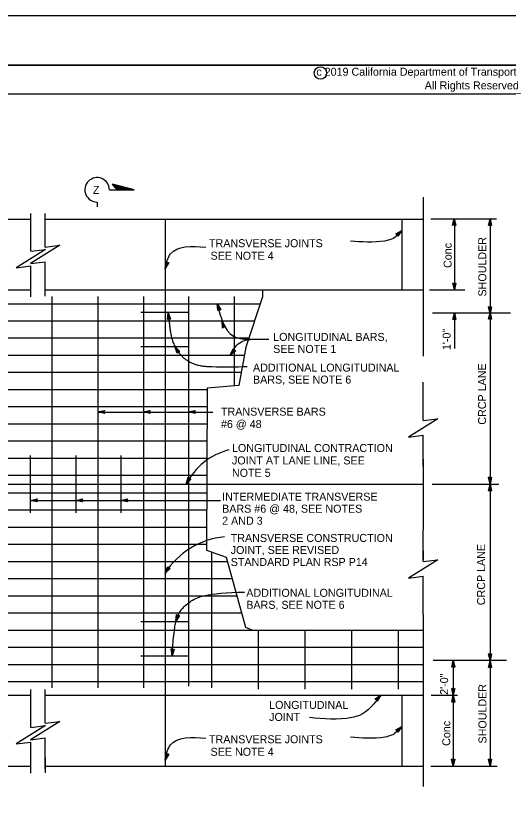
# Model space of a CAD drawing. Extents: x -893 to 867, y -474 to 712.
# Drawn here: x -432 to -2, y 16 to 712 of the extents above; entities that cross this region are included whole.
import ezdxf

# ---------------------------------------------------------------- set-up
doc = ezdxf.new("R2010")
doc.units = 0
for name, color, linetype in [('10 Sheet Format', 7, 'Continuous'), ('57 Undefined', 7, 'Continuous'), ('60 Nongeo Data', 7, 'Continuous')]:
    doc.layers.add(name, color=color, linetype=linetype)

msp = doc.modelspace()

# ---------------------------------------------------------------- linework, layer by layer
at = {"layer": '10 Sheet Format'}
for p, q in [((-863.45, 668.96), (836.55, 668.96)), ((-813.45, 643.96), (811.55, 643.96))]:
    msp.add_line(p, q, dxfattribs=at)
for points in [[(-893.45, -474.04), (866.55, -474.04), (866.55, 711.96), (-893.45, 711.96)], [(-863.45, -431.04), (836.55, -431.04), (836.55, 668.96), (-863.45, 668.96)]]:
    msp.add_lwpolyline(points, close=True, dxfattribs=at)
msp.add_circle((-166.12, 662.07), 5.42, dxfattribs=at)
at = {"layer": '60 Nongeo Data'}
for p, q in [((-328.67, 559.91), (-347.62, 564.74)), ((-343.7, 559.91), (-347.62, 564.74)), ((-330.23, 559.91), (-347.21, 564.24)), ((-350.37, 559.91), (-328.67, 559.91)), ((-331.78, 559.91), (-346.81, 563.74)), ((-333.34, 559.91), (-346.4, 563.24)), ((-334.9, 559.91), (-346, 562.74)), ((-336.46, 559.91), (-345.59, 562.24)), ((-338.02, 559.91), (-345.18, 561.74)), ((-339.58, 559.91), (-344.78, 561.24)), ((-341.13, 559.91), (-344.37, 560.74)), ((-342.69, 559.91), (-343.97, 560.24)), ((-76.44, 553.59), (-76.44, 414.39)), ((-361.09, 549.2), (-361.09, 545.17)), ((-419.04, 506.17), (-419.04, 539.31)), ((-406.37, 509.85), (-406.37, 539.31)), ((-675.62, 534.39), (-419.04, 534.39)), ((-406.37, 534.39), (-76.44, 534.39)), ((-301.81, 534.39), (-301.81, 56.03)), ((-95.02, 534.39), (-95.02, 472.39)), ((-69.81, 534.67), (-12.22, 534.67)), ((-49.34, 534.81), (-49.34, 534.81)), ((-49.09, 534.67), (-49.09, 472.38)), ((-17.92, 534.67), (-17.92, 534.67)), ((-17.92, 534.67), (-17.92, 472.35)), ((-94.98, 524.31), (-94.98, 524.31)), ((-50.68, 528.81), (-50.68, 528.81)), ((-48.01, 528.81), (-48.01, 528.81)), ((-19.26, 528.67), (-19.26, 528.67)), ((-16.59, 528.67), (-16.59, 528.67)), ((-100.4, 521.42), (-100.4, 521.42)), ((-98.66, 519.39), (-98.66, 519.39)), ((-406.37, 466.91), (-406.37, 497.05)), ((-300.93, 497.22), (-300.93, 497.22)), ((-298.43, 496.27), (-298.43, 496.27)), ((-419.04, 466.3), (-419.04, 493.37)), ((-301.82, 491.14), (-301.82, 491.14)), ((-50.42, 478.42), (-50.42, 478.42)), ((-47.75, 478.42), (-47.75, 478.42)), ((-17.92, 476.39), (-17.92, 302.71)), ((-675.62, 472.39), (-419.04, 472.39)), ((-406.4, 472.39), (-76.44, 472.39)), ((-400.55, 466.63), (-400.55, 124.41)), ((-360.55, 466.63), (-360.55, 124.41)), ((-320.55, 466.63), (-320.55, 124.41)), ((-281.36, 466.63), (-281.36, 125.91)), ((-241.36, 466.63), (-241.36, 388.43)), ((-70.81, 472.35), (-40.11, 472.35)), ((-49.09, 472.42), (-49.09, 472.42)), ((-675.62, 460.39), (-218.64, 460.39)), ((-256.21, 460.42), (-256.21, 460.42)), ((-322.86, 452.89), (-280.76, 452.89)), ((-299.09, 452.77), (-299.09, 452.77)), ((-255.6, 454.3), (-255.6, 454.3)), ((-253.07, 455.14), (-253.07, 455.14)), ((-49.09, 452.5), (-49.09, 452.5)), ((-19.26, 457.57), (-19.26, 457.57)), ((-17.92, 452.8), (-17.92, 452.8)), ((-16.59, 457.57), (-16.59, 457.57)), ((-299.75, 446.66), (-299.75, 446.66)), ((-297.1, 446.96), (-297.1, 446.96)), ((-68.19, 452.36), (-0.25, 452.36)), ((-50.43, 446.5), (-50.43, 446.5)), ((-49.09, 452.41), (-49.09, 421.17)), ((-47.76, 446.5), (-47.76, 446.5)), ((-19.26, 446.8), (-19.26, 446.8)), ((-17.93, 451.57), (-17.93, 451.57)), ((-16.59, 446.8), (-16.59, 446.8)), ((-675.62, 445.39), (-223.64, 445.39)), ((-252.01, 445.22), (-252.01, 445.22)), ((-251.5, 439.1), (-251.5, 439.1)), ((-248.95, 439.89), (-248.95, 439.89)), ((-675.62, 430.39), (-228.64, 430.39)), ((-322.86, 422.89), (-280.76, 422.89)), ((-293.18, 422.89), (-293.18, 422.89)), ((-288.88, 418.49), (-288.88, 418.49)), ((-242.21, 420.95), (-242.21, 420.95)), ((-240.12, 419.3), (-240.12, 419.3)), ((-675.62, 415.39), (-232.54, 415.39)), ((-291.15, 417.08), (-291.15, 417.08)), ((-244.89, 415.42), (-244.89, 415.42)), ((-675.62, 400.39), (-235.21, 400.39)), ((-76.44, 358.15), (-76.44, 391.74)), ((-675.62, 385.39), (-265.37, 385.39)), ((-675.62, 370.39), (-265.37, 370.39)), ((-360.6, 365.69), (-360.6, 365.69)), ((-360.55, 365.68), (-260.09, 365.68)), ((-354.6, 367.02), (-354.6, 367.02)), ((-354.6, 364.35), (-354.6, 364.35)), ((-320.82, 365.69), (-320.82, 365.69)), ((-314.82, 367.02), (-314.82, 367.02)), ((-314.82, 364.35), (-314.82, 364.35)), ((-281.48, 365.69), (-281.48, 365.69)), ((-275.48, 367.02), (-275.48, 367.02)), ((-275.48, 364.35), (-275.48, 364.35)), ((-675.62, 355.39), (-265.37, 355.39)), ((-76.44, 318.28), (-76.44, 345.35)), ((-675.62, 340.39), (-265.37, 340.39)), ((-419.65, 327.76), (-419.65, 277.65)), ((-379.65, 327.76), (-379.65, 277.65)), ((-340.55, 327.76), (-340.55, 277.65)), ((-675.62, 325.39), (-265.37, 325.39)), ((-76.44, 324.36), (-76.44, 262.61)), ((-675.62, 310.39), (-265.37, 310.39)), ((-281.72, 308.63), (-281.72, 308.63)), ((-279.37, 307.36), (-279.37, 307.36)), ((-19.26, 308.68), (-19.26, 308.68)), ((-16.59, 308.68), (-16.59, 308.68)), ((-675.62, 302.71), (-76.44, 302.71)), ((-283.41, 302.72), (-283.41, 302.72)), ((-68.59, 302.71), (-10.36, 302.71)), ((-17.93, 302.68), (-17.93, 302.68)), ((-17.92, 302.71), (-17.92, 137.84)), ((-17.92, 302.68), (-17.92, 302.68)), ((-675.62, 295.03), (-265.92, 295.03)), ((-19.26, 296.68), (-19.26, 296.68)), ((-16.59, 296.68), (-16.59, 296.68)), ((-419.65, 288.42), (-253.33, 288.42)), ((-419.42, 288.4), (-419.42, 288.4)), ((-413.42, 289.73), (-413.42, 289.73)), ((-413.42, 287.06), (-413.42, 287.06)), ((-379.84, 288.4), (-379.84, 288.4)), ((-373.84, 289.73), (-373.84, 289.73)), ((-373.84, 287.06), (-373.84, 287.06)), ((-340.68, 288.4), (-340.68, 288.4)), ((-334.68, 289.73), (-334.68, 289.73)), ((-334.68, 287.06), (-334.68, 287.06)), ((-675.62, 280.03), (-265.92, 280.03)), ((-675.62, 265.03), (-265.92, 265.03)), ((-76.44, 234.93), (-76.44, 262.5)), ((-675.62, 250.03), (-265.92, 250.03)), ((-76.44, 244.36), (-76.44, 236.85)), ((-261.36, 243.37), (-261.36, 124.41)), ((-248.53, 238.8), (-231.55, 177.46)), ((-675.62, 235.03), (-247.48, 235.03)), ((-299.59, 230.41), (-299.59, 230.41)), ((-301.76, 224.66), (-301.76, 224.66)), ((-297.35, 228.95), (-297.35, 228.95)), ((-675.62, 220.03), (-243.33, 220.03)), ((-76.44, 188.73), (-76.44, 222.13)), ((-675.62, 205.03), (-239.18, 205.03)), ((-675.62, 190.03), (-235.03, 190.03)), ((-76.44, 188.63), (-76.44, 38.38)), ((-322.86, 182.53), (-280.76, 182.53)), ((-675.62, 175.03), (-225.76, 175.03)), ((-231.55, 177.46), (-225.37, 174.86)), ((-225.37, 174.86), (-76.44, 174.86)), ((-220.55, 174.86), (-220.55, 123.41)), ((-179.75, 174.86), (-179.75, 123.41)), ((-138.95, 174.86), (-138.95, 123.41)), ((-98.15, 174.86), (-98.15, 123.41)), ((-675.62, 160.03), (-76.44, 160.03)), ((-19.26, 154.29), (-19.26, 154.29)), ((-16.59, 154.29), (-16.59, 154.29)), ((-322.86, 152.53), (-280.76, 152.53)), ((-67.67, 148.62), (-3.48, 148.62)), ((-50.14, 148.62), (-50.14, 56.03)), ((-50.12, 148.66), (-50.12, 148.66)), ((-17.93, 148.29), (-17.93, 148.29)), ((-17.92, 148.25), (-17.92, 148.25)), ((-675.62, 145.03), (-76.44, 145.03)), ((-51.46, 142.66), (-51.46, 142.66)), ((-48.79, 142.66), (-48.79, 142.66)), ((-19.26, 142.25), (-19.26, 142.25)), ((-16.59, 142.25), (-16.59, 142.25)), ((-17.92, 137.84), (-17.92, 56.03)), ((-675.62, 130.03), (-76.44, 130.03)), ((-419.04, 89.95), (-419.04, 123.09)), ((-406.37, 93.62), (-406.37, 123.09)), ((-51.44, 124), (-51.44, 124)), ((-48.77, 124), (-48.77, 124)), ((-675.62, 118.03), (-419.04, 118.03)), ((-406.37, 118.03), (-76.44, 118.03)), ((-301.81, 112.02), (-301.81, 109.1)), ((-118.62, 114.74), (-118.62, 114.74)), ((-116.7, 112.89), (-116.7, 112.89)), ((-113.49, 118.12), (-113.49, 118.12)), ((-95.02, 118.03), (-95.02, 56.03)), ((-95.02, 112.02), (-95.02, 109.1)), ((-69.45, 118.03), (-46.3, 118.03)), ((-51.46, 112.08), (-51.46, 112.08)), ((-50.12, 118.08), (-50.12, 118.08)), ((-50.11, 118), (-50.11, 118)), ((-48.79, 112.08), (-48.79, 112.08)), ((-94.98, 90.63), (-94.98, 90.63)), ((-100.4, 87.74), (-100.4, 87.74)), ((-98.66, 85.71), (-98.66, 85.71)), ((-419.04, 50.08), (-419.04, 77.15)), ((-406.37, 53.75), (-406.37, 80.82)), ((-406.4, 63.31), (-406.4, 50.29)), ((-301.81, 68.32), (-301.81, 64.31)), ((-301.81, 68.25), (-301.78, 68.32)), ((-301.81, 68.32), (-301.81, 57.39)), ((-300.93, 67.5), (-300.93, 67.5)), ((-298.43, 66.55), (-298.43, 66.55)), ((-233.98, 65.92), (-234.18, 65.92)), ((-95.02, 68.32), (-95.02, 64.31)), ((-95.02, 68.32), (-95.02, 57.39)), ((-675.62, 56.03), (-419.04, 56.03)), ((-406.37, 56.03), (-76.37, 56.03)), ((-301.82, 61.42), (-301.82, 61.42)), ((-301.81, 59.92), (-301.81, 57.39)), ((-95.02, 59.92), (-95.02, 57.39)), ((-69.81, 56.03), (-11.88, 56.03)), ((-51.55, 62.16), (-51.55, 62.16)), ((-50.22, 56.16), (-50.22, 56.16)), ((-48.88, 62.16), (-48.88, 62.16)), ((-19.27, 62.15), (-19.27, 62.15)), ((-17.94, 56.15), (-17.94, 56.15)), ((-16.6, 62.15), (-16.6, 62.15))]:
    msp.add_line(p, q, dxfattribs=at)
for points in [[(-50.68, 528.81), (-49.34, 534.81), (-48.01, 528.81), (-48.36, 529.03), (-49.34, 533.42), (-50.33, 529.02), (-49.97, 529.24), (-49.34, 532.05), (-48.72, 529.24), (-49.07, 529.45), (-49.34, 530.67), (-49.62, 529.45), (-49.34, 529.61), (-48.01, 528.81), (-49.34, 529.61)], [(-19.26, 528.67), (-17.92, 534.67), (-16.59, 528.67), (-16.95, 528.88), (-17.92, 533.28), (-18.91, 528.88), (-18.55, 529.1), (-17.93, 531.91), (-17.3, 529.1), (-17.66, 529.31), (-17.93, 530.53), (-18.2, 529.31), (-17.92, 529.47), (-16.59, 528.67), (-17.92, 529.47)], [(-100.4, 521.42), (-94.98, 524.31), (-98.66, 519.39), (-98.73, 519.8), (-96.03, 523.4), (-100.01, 521.29), (-99.62, 521.15), (-97.08, 522.51), (-98.8, 520.21), (-98.87, 520.62), (-98.12, 521.61), (-99.23, 521.02), (-98.92, 520.92), (-98.66, 519.39), (-98.92, 520.92)], [(-298.43, 496.27), (-301.82, 491.14), (-300.93, 497.22), (-300.67, 496.9), (-301.33, 492.44), (-298.84, 496.2), (-299.25, 496.13), (-300.84, 493.72), (-300.42, 496.57), (-300.16, 496.24), (-300.34, 495.01), (-299.65, 496.05), (-299.97, 496), (-300.93, 497.22), (-299.97, 496)], [(-47.75, 478.42), (-49.09, 472.42), (-50.42, 478.42), (-50.07, 478.2), (-49.1, 473.81), (-48.11, 478.2), (-48.46, 477.99), (-49.09, 475.18), (-49.72, 477.99), (-49.36, 477.78), (-49.09, 476.56), (-48.82, 477.78), (-49.09, 477.62), (-50.42, 478.42), (-49.09, 477.62)], [(-255.6, 454.3), (-256.21, 460.42), (-253.07, 455.14), (-253.47, 455.23), (-255.77, 459.1), (-255.33, 454.62), (-255.06, 454.93), (-255.35, 457.8), (-253.88, 455.32), (-254.28, 455.41), (-254.92, 456.48), (-254.79, 455.24), (-254.58, 455.48), (-253.07, 455.14), (-254.58, 455.48)], [(-299.75, 446.66), (-299.09, 452.77), (-297.1, 446.96), (-297.47, 447.13), (-298.93, 451.39), (-299.42, 446.91), (-299.09, 447.16), (-298.78, 450.02), (-297.85, 447.3), (-298.23, 447.47), (-298.63, 448.65), (-298.76, 447.41), (-298.51, 447.6), (-297.1, 446.96), (-298.51, 447.6)], [(-50.43, 446.5), (-49.09, 452.5), (-47.76, 446.5), (-48.12, 446.71), (-49.09, 451.11), (-50.08, 446.71), (-49.72, 446.92), (-49.09, 449.74), (-48.47, 446.93), (-48.82, 447.14), (-49.09, 448.36), (-49.37, 447.14), (-49.09, 447.3), (-47.76, 446.5), (-49.09, 447.3)], [(-16.59, 457.57), (-17.93, 451.57), (-19.26, 457.57), (-18.9, 457.36), (-17.93, 452.97), (-16.94, 457.36), (-17.3, 457.15), (-17.93, 454.34), (-18.55, 457.15), (-18.19, 456.93), (-17.92, 455.72), (-17.65, 456.94), (-17.93, 456.77), (-19.26, 457.57), (-17.93, 456.77)], [(-19.26, 446.8), (-17.92, 452.8), (-16.59, 446.8), (-16.95, 447.01), (-17.92, 451.41), (-18.91, 447.01), (-18.56, 447.22), (-17.93, 450.03), (-17.3, 447.22), (-17.66, 447.44), (-17.93, 448.65), (-18.2, 447.43), (-17.92, 447.6), (-16.59, 446.8), (-17.92, 447.6)], [(-251.5, 439.1), (-252.01, 445.22), (-248.95, 439.89), (-249.36, 439.99), (-251.59, 443.9), (-251.23, 439.4), (-250.95, 439.71), (-251.19, 442.59), (-249.76, 440.09), (-250.16, 440.19), (-250.78, 441.27), (-250.68, 440.02), (-250.46, 440.26), (-248.95, 439.89), (-250.46, 440.26)], [(-291.15, 417.08), (-293.18, 422.89), (-288.88, 418.49), (-289.3, 418.49), (-292.44, 421.71), (-290.96, 417.45), (-290.77, 417.82), (-291.72, 420.54), (-289.71, 418.48), (-290.12, 418.47), (-290.99, 419.36), (-290.58, 418.18), (-290.43, 418.47), (-288.88, 418.49), (-290.43, 418.47)], [(-240.12, 419.3), (-244.89, 415.42), (-242.21, 420.96), (-242.07, 420.57), (-244.03, 416.52), (-240.53, 419.35), (-240.94, 419.41), (-243.17, 417.59), (-241.92, 420.18), (-241.77, 419.79), (-242.32, 418.67), (-241.35, 419.46), (-241.66, 419.5), (-242.21, 420.96), (-241.66, 419.5)], [(-354.6, 364.35), (-360.6, 365.69), (-354.6, 367.02), (-354.82, 366.66), (-359.21, 365.69), (-354.82, 364.7), (-355.03, 365.06), (-357.84, 365.68), (-355.03, 366.31), (-355.24, 365.95), (-356.46, 365.68), (-355.24, 365.41), (-355.4, 365.69), (-354.6, 367.02), (-355.4, 365.69)], [(-314.82, 364.35), (-320.82, 365.69), (-314.82, 367.02), (-315.04, 366.66), (-319.43, 365.69), (-315.04, 364.7), (-315.25, 365.06), (-318.06, 365.68), (-315.25, 366.31), (-315.46, 365.95), (-316.68, 365.68), (-315.46, 365.41), (-315.62, 365.69), (-314.82, 367.02), (-315.62, 365.69)], [(-275.48, 364.35), (-281.48, 365.69), (-275.48, 367.02), (-275.69, 366.66), (-280.09, 365.69), (-275.69, 364.7), (-275.9, 365.06), (-278.71, 365.68), (-275.9, 366.31), (-276.12, 365.95), (-277.33, 365.68), (-276.11, 365.41), (-276.28, 365.69), (-275.48, 367.02), (-276.28, 365.69)], [(-279.37, 307.36), (-283.41, 302.72), (-281.72, 308.63), (-281.51, 308.27), (-282.75, 303.95), (-279.78, 307.34), (-280.2, 307.32), (-282.09, 305.15), (-281.3, 307.92), (-281.09, 307.56), (-281.43, 306.36), (-280.61, 307.31), (-280.93, 307.29), (-281.72, 308.63), (-280.93, 307.29)], [(-16.59, 308.68), (-17.93, 302.68), (-19.26, 308.68), (-18.9, 308.47), (-17.93, 304.07), (-16.94, 308.47), (-17.3, 308.26), (-17.93, 305.44), (-18.55, 308.26), (-18.19, 308.04), (-17.92, 306.83), (-17.65, 308.05), (-17.93, 307.88), (-19.26, 308.68), (-17.93, 307.88)], [(-19.26, 296.68), (-17.92, 302.68), (-16.59, 296.68), (-16.95, 296.89), (-17.92, 301.29), (-18.91, 296.89), (-18.56, 297.1), (-17.93, 299.91), (-17.3, 297.1), (-17.66, 297.32), (-17.93, 298.53), (-18.2, 297.31), (-17.92, 297.48), (-16.59, 296.68), (-17.92, 297.48)], [(-413.42, 287.06), (-419.42, 288.4), (-413.42, 289.73), (-413.63, 289.38), (-418.03, 288.4), (-413.63, 287.42), (-413.84, 287.77), (-416.66, 288.4), (-413.85, 289.02), (-414.06, 288.67), (-415.28, 288.4), (-414.06, 288.13), (-414.22, 288.4), (-413.42, 289.73), (-414.22, 288.4)], [(-373.84, 287.06), (-379.84, 288.4), (-373.84, 289.73), (-374.05, 289.38), (-378.45, 288.4), (-374.05, 287.42), (-374.26, 287.77), (-377.08, 288.4), (-374.26, 289.02), (-374.48, 288.67), (-375.69, 288.4), (-374.47, 288.13), (-374.64, 288.4), (-373.84, 289.73), (-374.64, 288.4)], [(-334.68, 287.06), (-340.68, 288.4), (-334.68, 289.73), (-334.89, 289.38), (-339.29, 288.4), (-334.89, 287.42), (-335.1, 287.77), (-337.92, 288.4), (-335.11, 289.02), (-335.32, 288.67), (-336.54, 288.4), (-335.32, 288.13), (-335.48, 288.4), (-334.68, 289.73), (-335.48, 288.4)], [(-297.35, 228.95), (-301.76, 224.66), (-299.59, 230.41), (-299.41, 230.04), (-301, 225.83), (-297.77, 228.97), (-298.18, 228.98), (-300.24, 226.97), (-299.23, 229.67), (-299.05, 229.29), (-299.49, 228.13), (-298.59, 229), (-298.91, 229.01), (-299.59, 230.41), (-298.91, 229.01)], [(-289.19, 187.74), (-292.27, 182.53), (-291.69, 188.55), (-291.43, 188.24), (-291.85, 183.83), (-289.59, 187.65), (-289.99, 187.56), (-291.43, 185.11), (-291.16, 187.93), (-290.89, 187.63), (-291.01, 186.41), (-290.38, 187.46), (-290.69, 187.39), (-291.69, 188.55), (-290.69, 187.39)], [(-293.85, 158.31), (-295.62, 152.53), (-296.47, 158.51), (-296.14, 158.28), (-295.52, 153.89), (-294.21, 158.13), (-294.58, 157.95), (-295.41, 155.24), (-295.81, 158.04), (-295.47, 157.81), (-295.3, 156.59), (-294.94, 157.77), (-295.22, 157.63), (-296.47, 158.51), (-295.22, 157.63)], [(-16.59, 154.29), (-17.93, 148.29), (-19.26, 154.29), (-18.9, 154.07), (-17.93, 149.68), (-16.94, 154.07), (-17.3, 153.86), (-17.93, 151.05), (-18.55, 153.86), (-18.19, 153.65), (-17.92, 152.43), (-17.65, 153.65), (-17.93, 153.49), (-19.26, 154.29), (-17.93, 153.49)], [(-51.46, 142.66), (-50.12, 148.66), (-48.79, 142.66), (-49.15, 142.87), (-50.12, 147.27), (-51.11, 142.87), (-50.75, 143.08), (-50.12, 145.9), (-49.5, 143.09), (-49.86, 143.3), (-50.13, 144.52), (-50.4, 143.3), (-50.12, 143.46), (-48.79, 142.66), (-50.12, 143.46)], [(-19.26, 142.25), (-17.92, 148.25), (-16.59, 142.25), (-16.95, 142.47), (-17.92, 146.86), (-18.91, 142.47), (-18.56, 142.68), (-17.93, 145.49), (-17.3, 142.68), (-17.66, 142.89), (-17.93, 144.11), (-18.2, 142.89), (-17.92, 143.05), (-16.59, 142.25), (-17.92, 143.05)], [(-48.77, 124), (-50.11, 118), (-51.44, 124), (-51.09, 123.78), (-50.12, 119.39), (-49.13, 123.79), (-49.48, 123.57), (-50.11, 120.76), (-50.73, 123.57), (-50.38, 123.36), (-50.11, 122.14), (-49.84, 123.36), (-50.11, 123.2), (-51.44, 124), (-50.11, 123.2)], [(-118.62, 114.74), (-113.49, 118.12), (-116.7, 112.88), (-116.81, 113.29), (-114.46, 117.12), (-118.22, 114.65), (-117.82, 114.55), (-115.41, 116.14), (-116.92, 113.68), (-117.02, 114.08), (-116.37, 115.15), (-117.42, 114.46), (-117.1, 114.38), (-116.7, 112.88), (-117.1, 114.38)], [(-51.46, 112.08), (-50.12, 118.08), (-48.79, 112.07), (-49.15, 112.29), (-50.12, 116.68), (-51.11, 112.29), (-50.75, 112.5), (-50.12, 115.31), (-49.5, 112.5), (-49.86, 112.72), (-50.13, 113.93), (-50.4, 112.71), (-50.12, 112.88), (-48.79, 112.07), (-50.12, 112.88)], [(-100.4, 87.74), (-94.98, 90.63), (-98.66, 85.71), (-98.73, 86.12), (-96.03, 89.72), (-100.01, 87.61), (-99.62, 87.48), (-97.08, 88.83), (-98.8, 86.53), (-98.87, 86.94), (-98.12, 87.93), (-99.23, 87.34), (-98.92, 87.24), (-98.66, 85.71), (-98.92, 87.24)], [(-298.43, 66.55), (-301.82, 61.42), (-300.93, 67.5), (-300.67, 67.18), (-301.33, 62.72), (-298.84, 66.48), (-299.25, 66.41), (-300.84, 64), (-300.42, 66.85), (-300.16, 66.52), (-300.34, 65.29), (-299.65, 66.34), (-299.97, 66.28), (-300.93, 67.5), (-299.97, 66.28)], [(-48.88, 62.16), (-50.22, 56.16), (-51.55, 62.16), (-51.19, 61.95), (-50.22, 57.55), (-49.23, 61.95), (-49.59, 61.74), (-50.22, 58.92), (-50.84, 61.73), (-50.48, 61.52), (-50.21, 60.3), (-49.94, 61.52), (-50.22, 61.36), (-51.55, 62.16), (-50.22, 61.36)], [(-16.6, 62.15), (-17.94, 56.15), (-19.27, 62.15), (-18.92, 61.94), (-17.95, 57.54), (-16.96, 61.94), (-17.31, 61.73), (-17.94, 58.91), (-18.56, 61.72), (-18.21, 61.51), (-17.94, 60.29), (-17.67, 61.51), (-17.94, 61.35), (-19.27, 62.15), (-17.94, 61.35)]]:
    msp.add_lwpolyline(points, close=True, dxfattribs=at)
for points in [[(-406.37, 509.85), (-393.57, 511.45), (-419.17, 495.45), (-406.37, 497.05)], [(-419.04, 506.17), (-406.24, 507.77), (-431.84, 491.77), (-419.04, 493.37)], [(-216.6, 472.39), (-216.6, 466.49), (-231.28, 422.46), (-237.28, 388.78)], [(-237.28, 388.78), (-265.13, 386.4), (-265.58, 244.87), (-248.53, 238.8)], [(-76.44, 358.15), (-63.64, 359.75), (-89.24, 343.75), (-76.44, 345.35)], [(-76.42, 234.93), (-63.62, 236.53), (-89.22, 220.53), (-76.42, 222.13)], [(-419.04, 89.95), (-406.24, 91.55), (-431.84, 75.55), (-419.04, 77.15)], [(-406.37, 93.62), (-393.57, 95.22), (-419.17, 79.22), (-406.37, 80.82)]]:
    msp.add_lwpolyline(points, dxfattribs=at)
for centre, radius, start, end in [((-361.09, 559.91), 10.72, 0.00004, 270.00053), ((-232.53, 277.73), 56.42, 103.98209, 153.72542), ((-244.08, 188.76), 67.94, 94.82408, 148.18767)]:
    msp.add_arc(centre, radius, start, end, dxfattribs=at)
for points in [[(-95.07, 524.29), (-103.27, 517.13), (-110, 515.17), (-139.93, 515.17)], [(-301.81, 491), (-296.96, 503.97), (-266.32, 509.84)], [(-256.2, 460.4), (-242.05, 431.95), (-220.25, 429.4)], [(-299.09, 452.77), (-298.53, 447.69), (-298.12, 443.69), (-297.69, 439.72), (-297.45, 437.75), (-297.14, 435.79), (-296.79, 433.83), (-296.4, 431.88), (-295.93, 429.92), (-295.34, 427.99), (-294.63, 426.09), (-293.83, 424.22), (-292.88, 422.31), (-291.8, 420.48), (-290.56, 418.63), (-289.87, 417.71), (-289.52, 417.25), (-289.15, 416.79), (-288.44, 415.97), (-287.72, 415.18), (-286.95, 414.41), (-286.16, 413.65), (-283.85, 411.74), (-281.36, 410.11), (-278.72, 408.73), (-277.34, 408.14), (-275.93, 407.61), (-272.21, 406.52), (-268.43, 405.84), (-264.6, 405.46), (-262.68, 405.38), (-260.76, 405.35), (-230.09, 405.35)], [(-244.81, 415.47), (-236.58, 426.16), (-221.29, 429.42), (-211.25, 429.42)], [(-113.56, 117.89), (-132.07, 100.49), (-138.79, 98.53), (-175.64, 98.53)], [(-95.07, 90.61), (-103.27, 83.46), (-110, 81.49), (-139.93, 81.49)], [(-301.78, 61.83), (-296.96, 74.73), (-266.32, 80.6)]]:
    msp.add_spline(points, degree=3, dxfattribs=at)
msp.add_open_spline([(-295.62, 152.53), (-294.6, 165.61), (-293.4, 182.04), (-288.38, 193.19), (-280.21, 199.88), (-270.83, 205.46), (-248.54, 208.15), (-232.47, 208.15)], degree=3, dxfattribs=at)

# ---------------------------------------------------------------- texts
at = {"layer": '10 Sheet Format'}
for s, p in [('c 2019 California Department of Transportation', (-169.68, 659.67)), ('All Rights Reserved', (-75.04, 647.77))]:
    msp.add_text(s, height=7, dxfattribs=at).set_placement(p)
at = {"layer": '57 Undefined'}
for s, p in [('LONGITUDINAL BARS,', (-207.37, 427.82)), ('SEE NOTE 1', (-207.37, 417.32)), ('ADDITIONAL LONGITUDINAL', (-225.02, 401)), ('BARS, SEE NOTE 6', (-225.02, 390.5)), ('ADDITIONAL LONGITUDINAL', (-230.86, 204.11)), ('BARS, SEE NOTE 6', (-230.86, 193.61)), ('LONGITUDINAL', (-210.92, 106.1)), ('JOINT', (-210.92, 95.6))]:
    msp.add_text(s, height=7, dxfattribs=at).set_placement(p)
for p in [(-21.49, 354.61), (-22.33, 196.79)]:
    msp.add_text('CRCP LANE', height=7, rotation=90, dxfattribs=at).set_placement(p)
at = {"layer": '60 Nongeo Data'}
for s, p in [('Z', (-364.8, 556.38)), ('TRANSVERSE JOINTS', (-263.42, 509.75)), ('SEE NOTE 4', (-262.07, 498.81)), ('TRANSVERSE BARS', (-252.99, 362.49)), ('#6 @ 48', (-252.99, 351.65)), ('LONGITUDINAL CONTRACTION', (-243.38, 330.69)), ('JOINT AT LANE LINE, SEE', (-243.38, 319.85)), ('NOTE 5', (-243.38, 309.01)), ('INTERMEDIATE TRANSVERSE', (-251.96, 288.13)), ('BARS #6 @ 48, SEE NOTES', (-251.96, 277.63)), ('2 AND 3', (-251.96, 267.13)), ('TRANSVERSE CONSTRUCTION', (-244.45, 252.07)), ('JOINT, SEE REVISED', (-244.45, 241.57)), ('STANDARD PLAN RSP P14', (-244.45, 231.07)), ('TRANSVERSE JOINTS', (-263.42, 76.07)), ('SEE NOTE 4', (-262.07, 65.13))]:
    msp.add_text(s, height=7, dxfattribs=at).set_placement(p)
for s, p in [('SHOULDER', (-21.26, 466.64)), ('Conc', (-51.54, 491.61)), ('1\'-0"', (-52.42, 419.77)), ('2\'-0"', (-54.61, 118.4)), ('SHOULDER', (-21.12, 75.87)), ('Conc', (-52.72, 73.79))]:
    msp.add_text(s, height=7, rotation=90, dxfattribs=at).set_placement(p)

doc.saveas('drawing.dxf')
